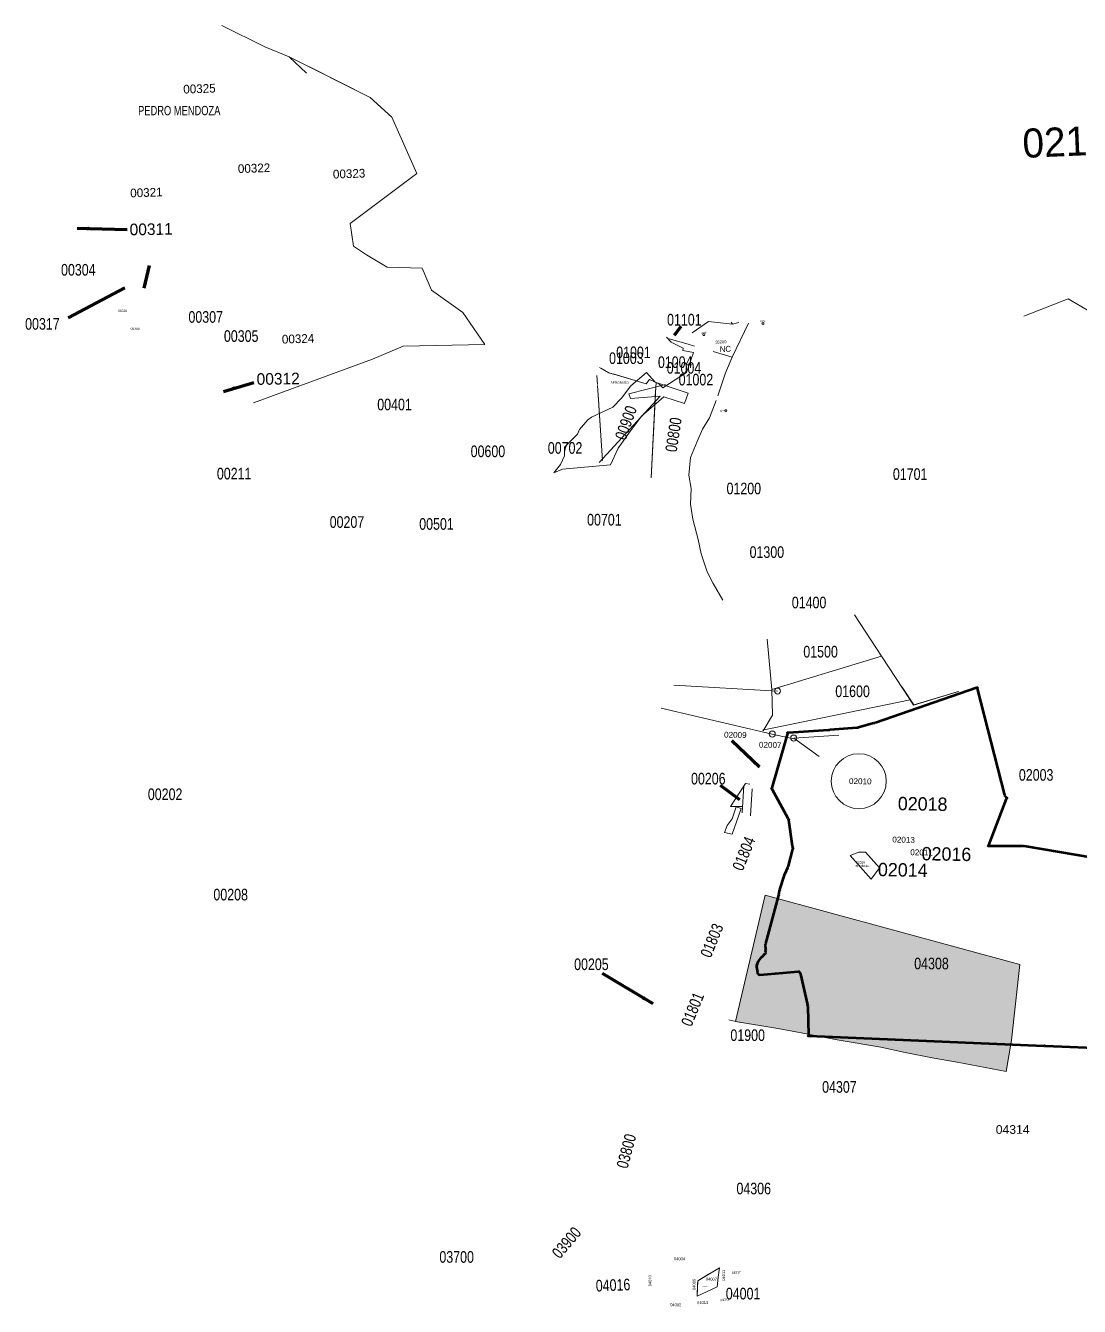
# Model space of a CAD drawing. Header units: inches. Extents: x 610851 to 630254, y 1234683 to 1264905.
# Drawn here: x 625329 to 627144, y 1246407 to 1248613 of the extents above; entities that cross this region are included whole.
import ezdxf
from ezdxf.enums import TextEntityAlignment as Align

# ---------------------------------------------------------------- set-up
doc = ezdxf.new("R2010")
doc.units = ezdxf.units.IN
doc.header["$MEASUREMENT"] = 0
doc.linetypes.add('DGN2', pattern=[67.425768, 33.712884, -33.712884])
doc.layers.add('Level 50', color=7, linetype='Continuous', lineweight=0)
doc.layers.add('Level 7', color=7, linetype='Continuous', lineweight=0)
doc.styles.add('Engineering', font='dgn003.shx', dxfattribs={"height": 0.1524})
doc.styles.add('ESTUDIO TOPOGRAFICO', font='arial.ttf', dxfattribs={"height": 2.5})
doc.styles.get("Standard").update_dxf_attribs({"font": 'arial.ttf'})
doc.styles.add('Styledgn003', font='dgn003.shx')
doc.styles.add('Styledgn032', font='dgn032.shx')
doc.styles.add('Styletxt', font='txt.shx')
doc.dimstyles.new('STANDARD-Linear', dxfattribs={"dimtxt": 1.5, "dimasz": 1.13, "dimexe": 0.125, "dimexo": 0.000625, "dimgap": 0.3, "dimtad": 1, "dimzin": 7, "dimdsep": 46, "dimtxsty": 'Styletxt', "dimsah": 1, "dimcen": 2.5, "dimclrd": 1, "dimclre": 1, "dimclrt": 2, "dimaunit": 1, "dimadec": 7, "dimazin": 0, "dimtfac": 1, "dimtofl": 0, "dimtmove": 1, "dimatfit": 3, "dimfxl": 1, "dimtolj": 1, "dimtzin": 0, "dimarcsym": 0})

# ---------------------------------------------------------------- blocks, each defined once
blk = doc.blocks.new('AnonymousCell27')
at = {"layer": 'Level 50', "color": 3, "linetype": 'Continuous', "lineweight": 53}
for p, q in [((-104.4, 312.5), (-278.6, 252.5)), ((-55.4, 127.5), (-102.6, 311.6)), ((-310.5, 243.9), (-356.5, 240.1)), ((-281.5, 251.6), (-307.6, 244.4)), ((-429.9, 233.9), (-456.8, 140.6)), ((-359.5, 239.9), (-428, 235.4)), ((-428.7, 87.3), (-456.5, 137.9)), ((-83.3, 41.4), (-52.6, 121.6)), ((-53.1, 124.1), (-54, 125)), ((-421.3, 40.2), (-427.8, 84.5)), ((-428.4, 6), (-420.6, 34.5)), ((-420.6, 37.3), (-420.6, 37.4)), ((-25.5, 40), (-82.4, 40)), ((188.5, 4.3), (-22.5, 39.8)), ((-434.1, -7.1), (-429.4, 3.2)), ((180.8, -9.7), (189.2, 2.8)), ((-443, -34.7), (-435.2, -9.8)), ((353.6, -91.4), (181.3, -11.6)), ((-445, -43.9), (-443.8, -37.6)), ((-467.4, -128), (-445.6, -46.8)), ((407.6, -115.4), (356.4, -92.6)), ((-467.4, -137.5), (-467.7, -130.9)), ((439.9, -144), (410.1, -117)), ((-479.8, -158.2), (-475.8, -152.9)), ((-473.8, -150.6), (-468.7, -145.4)), ((-467.5, -142.9), (-467.4, -140.5)), ((450.6, -149.4), (442.3, -145.6)), ((482.1, -189.8), (452.9, -151.2)), ((-481.2, -177.5), (-482.8, -167.8)), ((-482.5, -164.9), (-481.2, -160.8)), ((-477.5, -181.5), (-411.5, -176.1)), ((-479.9, -180.4), (-480.1, -180.2)), ((-409.2, -177.2), (-408.8, -177.7)), ((-407.7, -180.4), (-395.4, -233.5)), ((237.3, -312.3), (481.6, -191.7)), ((-395, -236.5), (-394, -285.5)), ((-392.5, -287), (11.5, -303.9)), ((14.5, -304.1), (233.1, -313.3)), ((234.5, -313.3), (234.6, -313.3)), ((234.9, -313.2), (235.7, -313.1)), ((236, -313), (236.1, -312.9))]:
    blk.add_line(p, q, dxfattribs=at)
for centre in [(-103, 313), (-309, 244), (-280, 252), (-429.5, 235.3), (-358, 240), (-457.2, 139.2), (-55, 126), (-52, 123), (-428, 86), (-421, 38.7), (-420.2, 36), (-83.9, 40), (-24, 40), (-428.8, 4.6), (190, 4), (-434.8, -8.4), (180, -11), (-443.5, -36.1), (-445.2, -45.4), (355, -92), (-467.8, -129.4), (409, -116), (-474.9, -151.7), (-467.6, -144.4), (-467.3, -139), (441, -145), (452, -150), (-483, -166.4), (-480.7, -159.4), (-410, -176), (-481, -179), (-479, -181.6), (-408, -179), (483, -191), (-395, -235), (-394, -287), (13, -304)]:
    blk.add_circle(centre, 0.309, dxfattribs=at)

msp = doc.modelspace()

# ---------------------------------------------------------------- hatches: boundary and pattern name
at = {"layer": 'Level 50', "linetype": 'Continuous'}
msp.add_hatch(color=7, dxfattribs=at).paths.add_polyline_path([(626551.39823, 1246897.61292), (626624.41918, 1246885.61549), (626673.90595, 1246876.83286), (626726.89021, 1246866.40855), (626802.01266, 1246853.63913), (626843.77564, 1246844.45918), (626890.17528, 1246835.27425), (626933.35284, 1246827.62441), (627017.97512, 1246811.74129), (627026.92883, 1246865.55147), (627041.06995, 1246995.78594), (626602.91822, 1247115.6076)])

# ---------------------------------------------------------------- linework, layer by layer
at = {"layer": 'Level 50', "color": 7, "linetype": 'Continuous', "lineweight": 0}
for p, q in [((626803.09628, 1247527.07905), (626852.55342, 1247451.88602)), ((626624, 1247467), (626445.42557, 1247477.23263)), ((626615, 1247393), (626423.46024, 1247437.69502)), ((626852.55342, 1247451.88602), (626597.84466, 1247399.69938)), ((626614, 1247393), (626652, 1247385)), ((626652, 1247386), (626729.43736, 1247391.12851)), ((626652, 1247386), (626695.83039, 1247354.22675)), ((626562.86058, 1247257.5462), (626566.15149, 1247304.39282)), ((626577.28159, 1247252.01315), (626580.5725, 1247298.85976)), ((626523.88658, 1246473.7012), (626486.63958, 1246451.2972)), ((626486.63958, 1246451.2972), (626485.39358, 1246424.6422)), ((626485.39358, 1246424.6422), (626519.87758, 1246440.7062))]:
    msp.add_line(p, q, dxfattribs=at)
at = {"layer": 'Level 50', "color": 7, "linetype": 'Continuous', "lineweight": 0, "flags": 128}
for points in [[(625667.26158, 1248613.3112), (625740.79458, 1248576.9582), (625783.13658, 1248559.6032), (625922.55958, 1248489.3612), (625960.01358, 1248455.6862), (626002.77258, 1248358.5182), (625888.01058, 1248272.4302), (625893.54058, 1248233.3422), (625916.05458, 1248218.3232), (625951.83858, 1248197.3402), (626012.27958, 1248195.4232), (626027.95158, 1248157.4562), (626082.21158, 1248119.3792), (626119.91858, 1248063.8472)], [(625667.26158, 1248613.3112), (625740.79458, 1248576.9582), (625783.13658, 1248559.6032), (625922.55958, 1248489.3612), (625960.01358, 1248455.6862), (626002.77258, 1248358.5182), (625888.01058, 1248272.4302), (625893.54058, 1248233.3422), (625916.05458, 1248218.3232), (625951.83858, 1248197.3402), (626012.27958, 1248195.4232), (626027.95158, 1248157.4562), (626082.21158, 1248119.3792), (626119.91858, 1248063.8472)], [(625667.26158, 1248613.3112), (625740.79458, 1248576.9582), (625783.13658, 1248559.6032), (625812.78173, 1248531.35094)], [(625817.77374, 1248542.15283), (625922.55958, 1248489.3612), (625960.01358, 1248455.6862), (626002.77258, 1248358.5182), (625888.01058, 1248272.4302), (625893.54058, 1248233.3422), (625916.05458, 1248218.3232), (625951.83858, 1248197.3402), (626012.27958, 1248195.4232), (626027.95158, 1248157.4562), (626082.21158, 1248119.3792), (626119.91858, 1248063.8472)], [(627048.3176, 1248112.70201), (627124.79858, 1248142.8672), (627162.11758, 1248120.8832), (627204.71458, 1248169.1122), (627319.09858, 1248200.2892), (627374.86358, 1248163.7542), (627440.95758, 1248068.3512), (627563.80368, 1248116.88207)], [(626477.23572, 1248084.06973), (626505.32858, 1248103.4182), (626546.50758, 1248098.7602)], [(626544.23466, 1248102.70672), (626546.50758, 1248098.7602)], [(626573.77793, 1248100.77716), (626545.63858, 1248042.3192)], [(626546.50758, 1248098.7602), (626557.32207, 1248101.76886)], [(626428.33994, 1247990.42821), (626467.49258, 1248015.9862), (626479.19258, 1248050.2562), (626460.68858, 1248053.8622), (626461.52058, 1248057.4632), (626440.93658, 1248068.0542), (626432.64608, 1248076.8402)], [(625721.50358, 1247963.6432), (625926.25758, 1248038.9672), (625979.31458, 1248060.8682)], [(625721.50358, 1247963.6432), (625926.25758, 1248038.9672), (625979.31458, 1248060.8682)], [(625979.31458, 1248060.8682), (626119.91858, 1248063.8472)], [(625979.31458, 1248060.8682), (626119.91858, 1248063.8472)], [(626545.63858, 1248042.3192), (626534.27458, 1248015.2572), (626521.20254, 1247975.74876)], [(626317.65368, 1248024.25503), (626333.50058, 1248015.4482)], [(626317.65368, 1248024.25503), (626333.50058, 1248015.4482)], [(626319.566, 1248023.19227), (626333.50058, 1248015.4482)], [(626333.50058, 1248015.4482), (626338.13047, 1248014.07305)], [(626333.50058, 1248015.4482), (626338.13047, 1248014.07305)], [(626333.50058, 1248015.4482), (626343.35076, 1248012.52254)], [(626341.03696, 1248013.20977), (626397.72258, 1247996.3732), (626403.62358, 1248003.9642), (626419.58758, 1247996.2192), (626426.53258, 1247989.2432), (626429.64358, 1247991.2792)], [(626342.14233, 1248012.88146), (626397.72258, 1247996.3732), (626403.62358, 1248003.9642), (626419.58758, 1247996.2192), (626426.53258, 1247989.2432), (626429.09675, 1247990.92133)], [(626317, 1247861), (626422, 1247975), (626371, 1247971), (626368, 1247979), (626431, 1247995)], [(626414.05601, 1247984.02577), (626406.33858, 1247834.2512)], [(626413.7915, 1247978.8925), (626406.33858, 1247834.2512)], [(626413.76307, 1247978.34077), (626406.33858, 1247834.2512)], [(626518.57758, 1247967.8152), (626506.74158, 1247937.6982), (626494.78158, 1247918.2552), (626485.89158, 1247896.8112), (626474.02558, 1247869.2362), (626471.33358, 1247838.7042), (626475.15258, 1247815.8662), (626473.94158, 1247788.9092), (626478.30358, 1247763.0272), (626487.34058, 1247728.0412), (626492.70558, 1247703.1862), (626502.71058, 1247672.2772), (626513.09358, 1247652.5582), (626529.67458, 1247623.7512)], [(626322.55658, 1247863.9482), (626316.28141, 1247959.77673)], [(626322.55658, 1247863.9482), (626316.28141, 1247959.77673)], [(626322.55658, 1247863.9482), (626316.3431, 1247958.8346)], [(626858.74158, 1247443.1162), (626838.69376, 1247473.69535)], [(626858.74158, 1247443.1162), (626935.52169, 1247466.57355)], [(626561.24407, 1247264.50358), (626552.62946, 1247267.47206), (626545.60875, 1247247.09776), (626537.30152, 1247235.76672), (626532.87722, 1247223.22417), (626546.14337, 1247220.72231), (626561.24407, 1247264.50358)], [(626775.31643, 1247189.6071), (626764.31078, 1247189.3071), (626749.03915, 1247183.91599), (626785.07158, 1247142.83071), (626799.60094, 1247162.37029), (626775.31643, 1247189.6071)], [(626551.39823, 1246897.61292), (626624.41918, 1246885.61549), (626673.90595, 1246876.83286), (626673.90595, 1246876.83286), (626726.89021, 1246866.40855), (626802.01266, 1246853.63913), (626843.77564, 1246844.45918), (626890.17528, 1246835.27425), (626933.35284, 1246827.62441), (627017.97512, 1246811.74129), (627026.92883, 1246865.55147), (627041.06995, 1246995.78594), (626602.91822, 1247115.6076), (626551.39823, 1246897.61292)], [(626523.88658, 1246473.7012), (626505.26308, 1246462.4992), (626486.63958, 1246451.2972), (626486.37758, 1246445.6957), (626485.39358, 1246424.6422), (626502.63558, 1246432.6742), (626519.86325, 1246440.72969), (626521.86825, 1246457.22469), (626523.88658, 1246473.7012)]]:
    msp.add_lwpolyline(points, dxfattribs=at)
at = {"layer": 'Level 50', "color": 7, "linetype": 'DGN2', "lineweight": 0, "flags": 128}
for points in [[(626469.89533, 1248064.46792), (626434.56337, 1248074.8218)], [(626469.89533, 1248064.46792), (626434.83158, 1248074.7212)], [(626545.63858, 1248042.3192), (626469.89533, 1248064.46792)], [(626313.98291, 1247994.87729), (626312.96458, 1248010.4282)], [(626316.24867, 1247960.27663), (626314.0733, 1247993.49689)], [(626316.23697, 1247960.45544), (626314.10875, 1247992.95554)], [(626316.20348, 1247960.96683), (626314.11242, 1247992.89953)], [(626414.79858, 1247998.4372), (626413.928, 1247981.54154)], [(626414.79858, 1247998.4372), (626413.97277, 1247982.41042)]]:
    msp.add_lwpolyline(points, dxfattribs=at)
at = {"layer": 'Level 50', "color": 3, "linetype": 'Continuous', "lineweight": 0, "flags": 128}
msp.add_lwpolyline([(625979.31458, 1248060.8682), (626119.91858, 1248063.8472)], dxfattribs=at)
at = {"layer": 'Level 50', "color": 7, "flags": 128}
msp.add_lwpolyline([(626463.51551, 1247962.41216), (626470.23751, 1247979.96934), (626413.26854, 1247998.9572), (626398.39884, 1248015.84335), (626371.5232, 1247992.9569), (626355.33623, 1247971.86164), (626340.22025, 1247956.18122), (626303.48759, 1247939.0525), (626297.53676, 1247934.10324), (626283.20994, 1247917.36816), (626279.47363, 1247909.51131), (626257.03006, 1247887.06774), (626256.90886, 1247872.18824), (626250.50821, 1247857.12143), (626238.5596, 1247842.78874), (626253.46386, 1247849.38821), (626336.21199, 1247856.57923), (626349.49511, 1247885.65911), (626367.78885, 1247911.56013), (626389.56883, 1247940.76249), (626428.30132, 1247973.94071), (626463.51551, 1247962.41216)], dxfattribs=at)
at = {"layer": 'Level 50', "color": 7, "linetype": 'Continuous', "ltscale": 0.3048, "flags": 128}
for points in [[(626838.64264, 1247473.78941), (626858.43215, 1247442.52129), (626935.52051, 1247466.18186)], [(626838.72677, 1247473.65647), (626858.43215, 1247442.52129), (626935.34079, 1247466.1267)]]:
    msp.add_lwpolyline(points, dxfattribs=at)
at = {"layer": 'Level 50', "color": 3, "flags": 128}
msp.add_lwpolyline([(626576.23085, 1247306.58725), (626568.65785, 1247308.01725), (626543.17785, 1247267.97125), (626562.54685, 1247268.03125)], dxfattribs=at)
at = {"layer": 'Level 50', "color": 7, "linetype": 'Continuous', "lineweight": 0}
for centre in [(626624, 1247467), (626615, 1247393), (626652, 1247386)]:
    msp.add_circle(centre, 5.2174, dxfattribs=at)
at = {"layer": 'Level 50', "color": 3, "linetype": 'Continuous', "lineweight": 0}
msp.add_circle((626763.99068, 1247311.77814), 47.39987, dxfattribs=at)
at = {"layer": 'Level 7', "color": 7, "linetype": 'Continuous', "lineweight": 0}
for p, q in [((626756.49486, 1247598.16567), (626803.09628, 1247527.07905)), ((626606.18586, 1247556.44867), (626614.21758, 1247469.8202)), ((626803.09628, 1247527.07905), (626614.21758, 1247469.8202)), ((626560.0595, 1246895.98685), (626540.10324, 1246900.76371)), ((626560.0595, 1246895.98685), (626540.10324, 1246900.76371)), ((626560.0595, 1246895.98685), (626540.10324, 1246900.76371))]:
    msp.add_line(p, q, dxfattribs=at)
at = {"layer": 'Level 7', "color": 1, "linetype": 'Continuous', "lineweight": 0}
for p, q in [((626614.21758, 1247469.8202), (626615.49508, 1247425.3497)), ((626614.21758, 1247469.8202), (626615.49508, 1247425.3497)), ((626614.21758, 1247469.8202), (626615.49508, 1247425.3497)), ((626615.49508, 1247425.3497), (626599.37357, 1247398.75386)), ((626615.49508, 1247425.3497), (626599.37357, 1247398.75386)), ((626615.49508, 1247425.3497), (626599.37357, 1247398.75386))]:
    msp.add_line(p, q, dxfattribs=at)
at = {"layer": 'Level 7', "color": 3, "linetype": 'Continuous', "lineweight": 0}
for centre in [(626599, 1248100), (626497, 1248081), (626535, 1247950)]:
    msp.add_circle(centre, 1.69963, dxfattribs=at)

# ---------------------------------------------------------------- block references
at = {"color": 3, "linetype": 'Continuous', "lineweight": 53}
msp.add_blockref('AnonymousCell27', (627071.08036, 1247159.95755), dxfattribs=at)

# ---------------------------------------------------------------- texts
at = {"layer": 'Level 50', "color": 3, "linetype": 'Continuous', "lineweight": 0, "style": 'Styledgn032'}
for s, p in [('00325', (625628.41015, 1248504.69793)), ('00322', (625722.47752, 1248367.71308)), ('00322', (625722.47752, 1248367.71308)), ('00322', (625722.47752, 1248367.71308))]:
    msp.add_text(s, height=15, rotation=1.99999997, dxfattribs=at).set_placement(p, align=Align.MIDDLE_CENTER)
msp.add_text('00309', height=4, dxfattribs=at).set_placement((625495.88789, 1248121.97647), align=Align.MIDDLE_CENTER)
at = {"layer": 'Level 50', "color": 3, "linetype": 'Continuous', "lineweight": 0, "width": 0.8}
for s, style, p in [('01001', 'Styledgn003', (626375.89057, 1248050.4912)), ('01003', 'Styledgn003', (626363.62842, 1248040.47473)), ('00702', 'Styledgn003', (626258.15957, 1247885.8542)), ('00206', 'Styledgn032', (626504.78522, 1247316.23625))]:
    msp.add_text(s, height=19.999998, dxfattribs=dict(at, style=style)).set_placement(p, align=Align.MIDDLE_CENTER)
at = {"layer": 'Level 50', "color": 7, "linetype": 'Continuous', "lineweight": 0, "style": 'Styledgn032'}
msp.add_text('APROBADO', height=4, dxfattribs=at).set_placement((626352.19434, 1247998.38284), align=Align.MIDDLE_CENTER)
at = {"layer": 'Level 50', "color": 3, "linetype": 'Continuous', "lineweight": 0, "style": 'Styledgn003', "width": 0.8}
msp.add_text('00900', height=19.999998, rotation=70.437175, dxfattribs=at).set_placement((626362.86429, 1247929.23604), align=Align.MIDDLE_CENTER)
msp.add_text('00900', height=19.999998, rotation=70.437175, dxfattribs=at).set_placement((626362.86429, 1247929.23604), align=Align.MIDDLE_CENTER)
msp.add_text('00900', height=19.999998, rotation=70.437175, dxfattribs=at).set_placement((626362.86429, 1247929.23604), align=Align.MIDDLE_CENTER)
at = {"layer": 'Level 50', "color": 3, "linetype": 'Continuous', "lineweight": 0}
for s, height, style, p in [('02010', 10, 'ESTUDIO TOPOGRAFICO', (626747.23661, 1247317.03364)), ('02018', 23, 'Engineering', (626831.41346, 1247284.91529)), ('02011', 10, 'ESTUDIO TOPOGRAFICO', (626852.80973, 1247194.43259)), ('02014', 23, 'Engineering', (626797.16223, 1247171.28247))]:
    msp.add_text(s, height=height, rotation=358.99999388, dxfattribs=dict(at, style=style)).set_placement(p, align=Align.TOP_LEFT)
at = {"layer": 'Level 50', "color": 7, "linetype": 'Continuous', "lineweight": 0, "width": 0.8}
for s, style, p in [('00202', 'Styledgn032', (625569.30746, 1247289.33064)), ('04308', 'Styledgn003', (626889.18808, 1246997.77998))]:
    msp.add_text(s, height=19.999998, dxfattribs=dict(at, style=style)).set_placement(p, align=Align.MIDDLE_CENTER)
at = {"layer": 'Level 50', "color": 3, "style": 'Engineering'}
msp.add_text('02016', height=23, rotation=358.99999388, dxfattribs=at).set_placement((626872.41086, 1247198.60497), align=Align.TOP_LEFT)
at = {"layer": 'Level 50', "color": 7, "linetype": 'Continuous', "lineweight": 0, "style": 'Styledgn032'}
for s, height, rotation, p in [('aprobado', 4, 358.99999388, (626769.79473, 1247166.2156)), ('04007', 4.999998, 359, (626510.08579, 1246454.02001))]:
    msp.add_text(s, height=height, rotation=rotation, dxfattribs=at).set_placement(p, align=Align.MIDDLE_CENTER)
at = {"layer": 'Level 50', "color": 7, "linetype": 'Continuous', "lineweight": 0, "insert": (626498.36018, 1246441.87811), "char_height": 0.5, "width": 17.2085144, "attachment_point": 5, "rotation": 359, "line_spacing_factor": 0.8, "style": 'Styledgn032'}
msp.add_mtext('{\\Fdgn000|c0;POR ACTUALIZACION PASA\\PAL MAPA URBANO 3049-4-07-046-01900}', dxfattribs=at)
at = {"layer": 'Level 7', "color": 7, "linetype": 'Continuous', "lineweight": 0}
for s, height, style, width, p in [('PEDRO MENDOZA', 16.000002, 'Styledgn003', 0.75, (625593.65934, 1248467.00321)), ('PEDRO MENDOZA', 16.000002, 'Styledgn003', 0.75, (625593.65934, 1248467.00321)), ('PEDRO MENDOZA', 16.000002, 'Styledgn003', 0.75, (625593.65934, 1248467.00321)), ('00304', 19.999998, 'Styledgn003', 0.8, (625419.77972, 1248192.71444)), ('00304', 19.999998, 'Styledgn003', 0.8, (625419.77972, 1248192.71444)), ('00304', 19.999998, 'Styledgn003', 0.8, (625419.77972, 1248192.71444)), ('00307', 19.999998, 'Styledgn003', 0.8, (625639.21972, 1248111.50844)), ('00307', 19.999998, 'Styledgn003', 0.8, (625639.21972, 1248111.50844)), ('00307', 19.999998, 'Styledgn003', 0.8, (625639.21972, 1248111.50844)), ('00317', 19.999998, 'Styledgn003', 0.8, (625357.96272, 1248099.52844)), ('00317', 19.999998, 'Styledgn003', 0.8, (625357.96272, 1248099.52844)), ('00317', 19.999998, 'Styledgn003', 0.8, (625357.96272, 1248099.52844)), ('01101', 19.999998, 'Styledgn003', 0.8, (626463.51226, 1248106.74965)), ('00305', 19.999998, 'Styledgn003', 0.8, (625700.29723, 1248078.54544)), ('00305', 19.999998, 'Styledgn003', 0.8, (625700.29723, 1248078.54544)), ('00305', 19.999998, 'Styledgn003', 0.8, (625700.29723, 1248078.54544)), ('01004', 19.999998, 'Styledgn003', 0.8, (626447.75656, 1248033.57533)), ('01004', 19.999998, 'Styledgn003', 0.8, (626462.89072, 1248023.78264)), ('01002', 19.999998, 'Styledgn003', 0.8, (626483.47249, 1248003.55831)), ('00401', 19.999998, 'Styledgn003', 0.8, (625964.40857, 1247960.6542)), ('00401', 19.999998, 'Styledgn003', 0.8, (625964.40857, 1247960.6542)), ('00401', 19.999998, 'Styledgn003', 0.8, (625964.40857, 1247960.6542)), ('00600', 19.999998, 'Styledgn003', 0.8, (626125.25832, 1247880.0442)), ('00600', 19.999998, 'Styledgn003', 0.8, (626125.25832, 1247880.0442)), ('00600', 19.999998, 'Styledgn003', 0.8, (626125.25832, 1247880.0442)), ('00211', 19.999998, 'Styledgn032', 0.8, (625688.19551, 1247841.63344)), ('00211', 19.999998, 'Styledgn032', 0.8, (625688.19551, 1247841.63344)), ('00211', 19.999998, 'Styledgn032', 0.8, (625688.19551, 1247841.63344)), ('01701', 19.999998, 'Styledgn003', 0.8, (626852.43457, 1247840.7722)), ('01701', 19.999998, 'Styledgn003', 0.8, (626852.43457, 1247840.7722)), ('01701', 19.999998, 'Styledgn003', 0.8, (626852.43457, 1247840.7722)), ('01200', 19.999998, 'Styledgn003', 0.8, (626565.96532, 1247815.9692)), ('01200', 19.999998, 'Styledgn003', 0.8, (626565.96532, 1247815.9692)), ('01200', 19.999998, 'Styledgn003', 0.8, (626565.96532, 1247815.9692)), ('00207', 19.999998, 'Styledgn032', 0.8, (625882.47655, 1247758.2122)), ('00207', 19.999998, 'Styledgn032', 0.8, (625882.47655, 1247758.2122)), ('00207', 19.999998, 'Styledgn032', 0.8, (625882.47655, 1247758.2122)), ('00501', 19.999998, 'Styledgn003', 0.8, (626036.66157, 1247754.9052)), ('00501', 19.999998, 'Styledgn003', 0.8, (626036.66157, 1247754.9052)), ('00501', 19.999998, 'Styledgn003', 0.8, (626036.66157, 1247754.9052)), ('00701', 19.999998, 'Styledgn003', 0.8, (626325.78057, 1247762.2292)), ('00701', 19.999998, 'Styledgn003', 0.8, (626325.78057, 1247762.2292)), ('00701', 19.999998, 'Styledgn003', 0.8, (626325.78057, 1247762.2292)), ('01300', 19.999998, 'Styledgn003', 0.8, (626605.62932, 1247706.4222)), ('01300', 19.999998, 'Styledgn003', 0.8, (626605.62932, 1247706.4222)), ('01300', 19.999998, 'Styledgn003', 0.8, (626605.62932, 1247706.4222)), ('01400', 19.999998, 'Styledgn003', 0.8, (626678.34532, 1247619.6112)), ('01400', 19.999998, 'Styledgn003', 0.8, (626678.34532, 1247619.6112)), ('01400', 19.999998, 'Styledgn003', 0.8, (626678.34532, 1247619.6112)), ('01500', 19.999998, 'Styledgn003', 0.8, (626698.17732, 1247534.8672)), ('01500', 19.999998, 'Styledgn003', 0.8, (626698.17732, 1247534.8672)), ('01500', 19.999998, 'Styledgn003', 0.8, (626698.17732, 1247534.8672)), ('01600', 19.999998, 'Styledgn003', 0.8, (626753.26632, 1247466.6592)), ('01600', 19.999998, 'Styledgn003', 0.8, (626753.26632, 1247466.6592)), ('01600', 19.999998, 'Styledgn003', 0.8, (626753.26632, 1247466.6592)), ('02003', 19.999998, 'Styledgn003', 0.8, (627069.41157, 1247322.6462)), ('02003', 19.999998, 'Styledgn003', 0.8, (627069.41157, 1247322.6462)), ('02003', 19.999998, 'Styledgn003', 0.8, (627069.41157, 1247322.6462)), ('00208', 19.999998, 'Styledgn032', 0.8, (625682.19384, 1247116.47338)), ('00205', 19.999998, 'Styledgn032', 0.8, (626303.47555, 1246996.4582)), ('00205', 19.999998, 'Styledgn032', 0.8, (626303.47555, 1246996.4582)), ('00205', 19.999998, 'Styledgn032', 0.8, (626303.47555, 1246996.4582)), ('01900', 19.999998, 'Styledgn003', 0.8, (626572.59932, 1246874.3172)), ('01900', 19.999998, 'Styledgn003', 0.8, (626572.59932, 1246874.3172)), ('01900', 19.999998, 'Styledgn003', 0.8, (626572.59932, 1246874.3172)), ('04307', 19.999998, 'Styledgn003', 0.8, (626730.59259, 1246785.19807)), ('04307', 19.999998, 'Styledgn003', 0.8, (626730.59259, 1246785.19807)), ('04307', 19.999998, 'Styledgn003', 0.8, (626730.59259, 1246785.19807)), ('04306', 19.999998, 'Styledgn003', 0.8, (626583.03525, 1246610.18821)), ('04306', 19.999998, 'Styledgn003', 0.8, (626583.03525, 1246610.18821)), ('04306', 19.999998, 'Styledgn003', 0.8, (626583.03525, 1246610.18821)), ('03700', 19.999998, 'Styledgn003', 0.8, (626071.39232, 1246492.3442)), ('03700', 19.999998, 'Styledgn003', 0.8, (626071.39232, 1246492.3442)), ('03700', 19.999998, 'Styledgn003', 0.8, (626071.39232, 1246492.3442)), ('04001', 19.999998, 'Styledgn003', 0.8, (626564.71539, 1246429.1562)), ('04001', 19.999998, 'Styledgn003', 0.8, (626564.71539, 1246429.1562)), ('04001', 19.999998, 'Styledgn003', 0.8, (626564.71539, 1246429.1562))]:
    msp.add_text(s, height=height, dxfattribs=dict(at, style=style, width=width)).set_placement(p, align=Align.MIDDLE_CENTER)
for s, height, rotation, style, p in [('02107', 50, 2.39999996, 'Styledgn032', (627138.7015, 1248414.28444)), ('00323', 15, 1.99999997, 'Styledgn032', (625886.16632, 1248358.2724)), ('00321', 15, 1.99999997, 'Styledgn032', (625537.07603, 1248325.80822)), ('00321', 15, 1.99999997, 'Styledgn032', (625537.07603, 1248325.80822)), ('00321', 15, 1.99999997, 'Styledgn032', (625537.07603, 1248325.80822)), ('00311', 19.999998, 0.9, 'Styledgn032', (625545.32027, 1248262.67065)), ('00311', 19.999998, 0.9, 'Styledgn032', (625545.32027, 1248262.67065)), ('00311', 19.999998, 0.9, 'Styledgn032', (625545.32027, 1248262.67065)), ('GPS', 3, 2.39999996, 'Styledgn003', (626598.65584, 1248104.23983)), ('00324', 15, 1.99999997, 'Styledgn032', (625798.2807, 1248073.96747)), ('GPS', 3, 2.39999996, 'Styledgn003', (626497.32774, 1248084.28826)), ('35200', 5, 2.89999995, 'Styledgn032', (626526.39192, 1248068.35465)), ('NC', 10, 2.39999996, 'Styledgn003', (626534.16868, 1248056.40836)), ('00312', 19.999998, 0.9, 'Styledgn032', (625764.01604, 1248004.98575)), ('00312', 19.999998, 0.9, 'Styledgn032', (625764.01604, 1248004.98575)), ('00312', 19.999998, 0.9, 'Styledgn032', (625764.01604, 1248004.98575)), ('GPS', 3, 2.39999996, 'Styledgn003', (626529.5643, 1247949.61518)), ('02019', 4, 358.99999388, 'Styledgn032', (626767.0807, 1247171.75529)), ('04004', 4.999998, 359, 'Styledgn032', (626455.1724, 1246489.11021)), ('04011', 4.999998, 90, 'Styledgn032', (626531.20855, 1246460.78804)), ('04017', 4, 4.79999992, 'Styledgn032', (626553.00145, 1246465.45846)), ('04010', 4.999998, 90, 'Styledgn032', (626404.45316, 1246451.29738)), ('04005', 4.999998, 90, 'Styledgn032', (626480.31258, 1246444.96238)), ('04021', 4, 7.19999988, 'Styledgn032', (626532.63553, 1246418.85824)), ('04002', 4.999998, 359, 'Styledgn032', (626448.7084, 1246409.79921)), ('04013', 4.999974, 1.99999997, 'Styledgn032', (626495.06417, 1246413.71383)), ('04013', 4.999974, 1.99999997, 'Styledgn032', (626495.06417, 1246413.71383)), ('04013', 4.999974, 1.99999997, 'Styledgn032', (626495.06417, 1246413.71383))]:
    msp.add_text(s, height=height, rotation=rotation, dxfattribs=dict(at, style=style)).set_placement(p, align=Align.MIDDLE_CENTER)
at = {"layer": 'Level 7', "color": 7, "linetype": 'Continuous', "lineweight": 0, "style": 'Styledgn032'}
msp.add_text('00308', height=4, dxfattribs=at).set_placement((625517.54938, 1248091.21694), align=Align.MIDDLE_CENTER)
at = {"layer": 'Level 7', "color": 7, "linetype": 'Continuous', "lineweight": 0, "style": 'Styledgn003', "width": 0.8}
for s, height, rotation, p in [('00800', 19.999998, 81.34005556, (626444.79725, 1247908.64536)), ('00800', 19.999998, 81.34005556, (626444.79725, 1247908.64536)), ('01804', 19.999998, 67.70582222, (626565.95617, 1247187.1099)), ('01804', 19.999998, 67.70582222, (626565.95617, 1247187.1099)), ('01804', 19.999998, 67.70582222, (626565.95617, 1247187.1099)), ('01803', 19.999998, 67.70582222, (626510.87217, 1247037.4459)), ('01803', 19.999998, 67.70582222, (626510.87217, 1247037.4459)), ('01803', 19.999998, 67.70582222, (626510.87217, 1247037.4459)), ('01801', 19.999998, 67.70582222, (626477.61444, 1246918.9644)), ('01801', 19.999998, 67.70582222, (626477.61444, 1246918.9644)), ('01801', 19.999998, 67.70582222, (626477.61444, 1246918.9644)), ('03800', 19.999998, 75.07616389, (626363.54465, 1246674.65303)), ('03800', 19.999998, 75.07616389, (626363.54465, 1246674.65303)), ('03800', 19.999998, 75.07616389, (626363.54465, 1246674.65303)), ('03900', 19.999992, 49.68475556, (626260.57022, 1246517.00132)), ('03900', 19.999992, 49.68475556, (626260.57022, 1246517.00132)), ('03900', 19.999992, 49.68475556, (626260.57022, 1246517.00132)), ('04016', 20.000112, 2.39999996, (626340.71046, 1246443.83618))]:
    msp.add_text(s, height=height, rotation=rotation, dxfattribs=at).set_placement(p, align=Align.MIDDLE_CENTER)
at = {"layer": 'Level 7', "color": 7, "linetype": 'Continuous', "lineweight": 0, "style": 'ESTUDIO TOPOGRAFICO'}
for s, p in [('02009', (626532.05566, 1247396.97363)), ('02009', (626532.05566, 1247396.97363)), ('02009', (626532.05566, 1247396.97363)), ('02007', (626592.11289, 1247379.63819)), ('02007', (626592.11289, 1247379.63819)), ('02007', (626592.11289, 1247379.63819)), ('02013', (626821.86452, 1247216.36339))]:
    msp.add_text(s, height=10, rotation=358.99999388, dxfattribs=at).set_placement(p, align=Align.TOP_LEFT)
at = {"layer": 'Level 7', "color": 7, "linetype": 'Continuous', "lineweight": 0}
msp.add_text('04314', height=15, rotation=359.99999386, dxfattribs=at).set_placement((626999.85754, 1246704.38155))

# ---------------------------------------------------------------- leaders
at = {"layer": 'Level 50', "color": 3, "linetype": 'Continuous', "lineweight": 0}
msp.add_leader([(626559.18185, 1247279.95925), (626525.84185, 1247304.53425)], dimstyle='STANDARD-Linear', override={"dimscale": 1, "dimtxt": 2, "dimasz": 2, "dimgap": 1, "dimtad": 1, "dimclrd": 0, "dimlwd": 65534}, dxfattribs=at)
at = {"layer": 'Level 7', "color": 7, "linetype": 'Continuous', "lineweight": 0}
for points, override in [([(625417.69173, 1248264.14144), (625504.11373, 1248261.95344)], {"dimscale": 1, "dimtxt": 20, "dimasz": 20, "dimgap": 10, "dimtad": 1, "dimclrd": 0, "dimlwd": 65534}), ([(625417.69173, 1248264.14144), (625504.11373, 1248261.95344)], {"dimscale": 1, "dimtxt": 20, "dimasz": 20, "dimgap": 10, "dimtad": 1, "dimclrd": 0, "dimlwd": 65534}), ([(625417.69173, 1248264.14144), (625504.11373, 1248261.95344)], {"dimscale": 1, "dimtxt": 20, "dimasz": 20, "dimgap": 10, "dimtad": 1, "dimclrd": 0, "dimlwd": 65534}), ([(625533.16273, 1248161.14144), (625542.18573, 1248200.22444)], {"dimscale": 1, "dimtxt": 5, "dimasz": 5, "dimgap": 2.5, "dimtad": 1, "dimclrd": 0, "dimlwd": 65534}), ([(625533.16273, 1248161.14144), (625542.18573, 1248200.22444)], {"dimscale": 1, "dimtxt": 5, "dimasz": 5, "dimgap": 2.5, "dimtad": 1, "dimclrd": 0, "dimlwd": 65534}), ([(625533.16273, 1248161.14144), (625542.18573, 1248200.22444)], {"dimscale": 1, "dimtxt": 5, "dimasz": 5, "dimgap": 2.5, "dimtad": 1, "dimclrd": 0, "dimlwd": 65534}), ([(625500.19973, 1248161.91644), (625402.25673, 1248109.86644)], {"dimscale": 1, "dimtxt": 5, "dimasz": 5, "dimgap": 2.5, "dimtad": 1, "dimclrd": 0, "dimlwd": 65534}), ([(625500.19973, 1248161.91644), (625402.25673, 1248109.86644)], {"dimscale": 1, "dimtxt": 5, "dimasz": 5, "dimgap": 2.5, "dimtad": 1, "dimclrd": 0, "dimlwd": 65534}), ([(625500.19973, 1248161.91644), (625402.25673, 1248109.86644)], {"dimscale": 1, "dimtxt": 5, "dimasz": 5, "dimgap": 2.5, "dimtad": 1, "dimclrd": 0, "dimlwd": 65534}), ([(626446.33174, 1248079.96282), (626458.15489, 1248095.85018)], {"dimscale": 1, "dimtxt": 3, "dimasz": 3, "dimgap": 1.5, "dimtad": 1, "dimclrd": 0, "dimlwd": 65534}), ([(625670.11273, 1247983.32444), (625722.01173, 1247998.45644)], {"dimscale": 1, "dimtxt": 20, "dimasz": 20, "dimgap": 10, "dimtad": 1, "dimclrd": 0, "dimlwd": 65534}), ([(625670.11273, 1247983.32444), (625722.01173, 1247998.45644)], {"dimscale": 1, "dimtxt": 20, "dimasz": 20, "dimgap": 10, "dimtad": 1, "dimclrd": 0, "dimlwd": 65534}), ([(625670.11273, 1247983.32444), (625722.01173, 1247998.45644)], {"dimscale": 1, "dimtxt": 20, "dimasz": 20, "dimgap": 10, "dimtad": 1, "dimclrd": 0, "dimlwd": 65534}), ([(626593.09788, 1247336.20789), (626545.4624, 1247381.1057)], {"dimscale": 1, "dimtxt": 1, "dimasz": 1, "dimgap": 0.5, "dimtad": 1, "dimclrd": 0, "dimlwd": 65534}), ([(626593.09788, 1247336.20789), (626545.4624, 1247381.1057)], {"dimscale": 1, "dimtxt": 1, "dimasz": 1, "dimgap": 0.5, "dimtad": 1, "dimclrd": 0, "dimlwd": 65534}), ([(626593.09788, 1247336.20789), (626545.4624, 1247381.1057)], {"dimscale": 1, "dimtxt": 1, "dimasz": 1, "dimgap": 0.5, "dimtad": 1, "dimclrd": 0, "dimlwd": 65534}), ([(626409.91358, 1246928.2722), (626322.63358, 1246980.4772)], {"dimscale": 1, "dimtxt": 20, "dimasz": 20, "dimgap": 10, "dimtad": 1, "dimclrd": 0, "dimlwd": 65534}), ([(626409.91358, 1246928.2722), (626322.63358, 1246980.4772)], {"dimscale": 1, "dimtxt": 20, "dimasz": 20, "dimgap": 10, "dimtad": 1, "dimclrd": 0, "dimlwd": 65534}), ([(626409.91358, 1246928.2722), (626322.63358, 1246980.4772)], {"dimscale": 1, "dimtxt": 20, "dimasz": 20, "dimgap": 10, "dimtad": 1, "dimclrd": 0, "dimlwd": 65534})]:
    msp.add_leader(points, dimstyle='STANDARD-Linear', override=override, dxfattribs=at)

doc.saveas('drawing.dxf')
